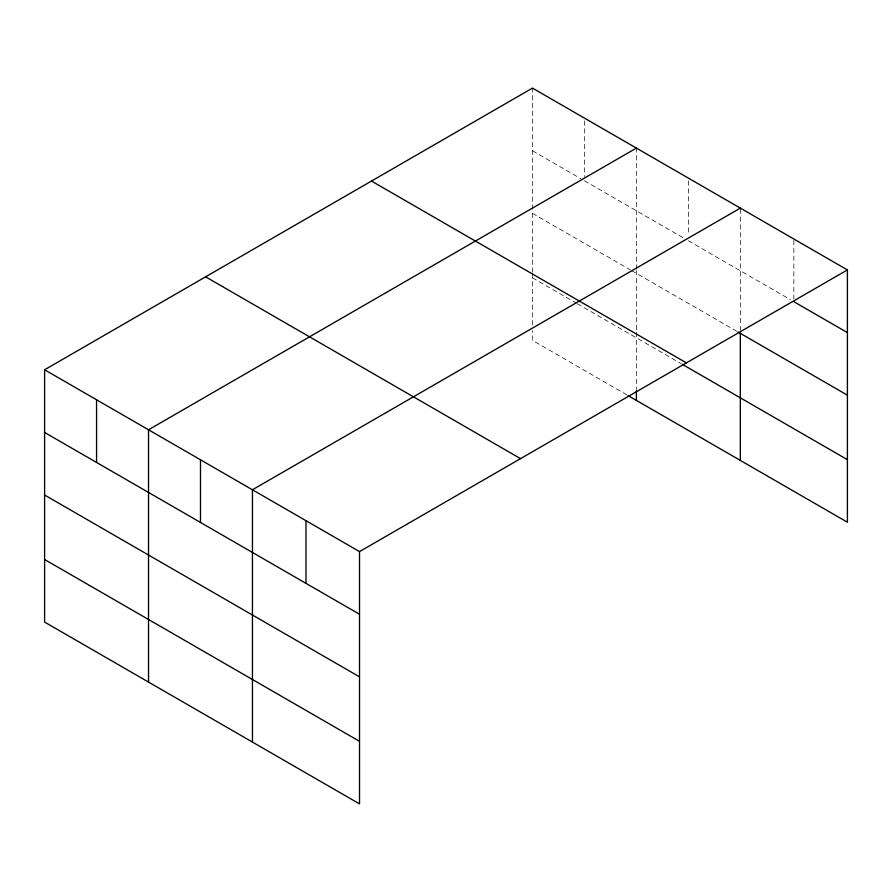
<?xml version="1.0" encoding="UTF-8"?>
<svg xmlns="http://www.w3.org/2000/svg" width="892" height="892" viewBox="0 0 892 892"><rect width="100%" height="100%" fill="white"/><g stroke="black" fill="none" stroke-linecap="round" stroke-linejoin="round"><path stroke-width="0.67" stroke-dasharray="4.46 3.34" d="M532.479 272.339L532.479 210.568M532.479 209.185L532.479 88.107M636.397 270.577L636.397 330.965M636.397 269.183L636.397 148.105M740.327 330.575L740.327 208.104M532.479 150.77L580.893 178.734M584.438 180.775L684.822 238.733M688.368 240.773L790.29 299.623M532.479 213.355L630.499 269.942M631.681 270.622L736.781 331.311M532.479 277.825L576.176 303.057M577.358 303.737L681.276 363.735M626.953 394.944L532.479 340.398L532.479 330.664M793.858 240.405L793.858 298.898M688.368 180.886L688.368 235.209M636.397 332.337L636.397 389.28M584.438 120.888L584.438 176.594M532.479 273.71L532.479 325.112"/><path stroke-width="1.34" d="M847.4 269.919L532.479 88.107L44.6 369.779L44.6 622.081L359.521 803.893L359.521 551.602L847.4 269.919L847.4 522.221L628.135 395.635M636.397 148.105L148.529 429.777L148.529 682.079M740.327 208.104L252.447 489.775L252.447 742.077M793.858 301.686L847.4 332.593M737.963 331.991L847.4 395.167M371.473 181.054L686.405 362.877M682.458 364.415L847.4 459.648M205.595 276.821L520.527 458.644M44.6 369.779L359.521 551.602M44.6 432.453L359.521 614.265M44.6 495.027L359.521 676.85M44.6 559.496L359.521 741.319M740.327 333.352L740.327 460.406M636.397 390.674L636.397 400.408M305.989 520.683L305.989 583.357M200.488 459.781L200.488 522.444M96.559 399.772L96.559 462.446"/></g></svg>
